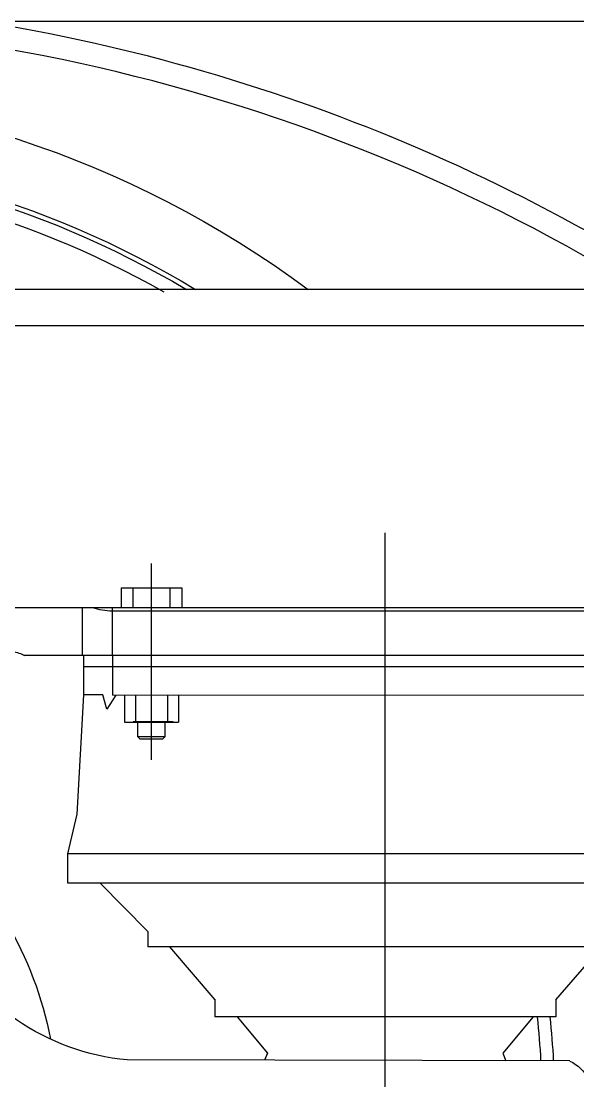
# Model space of a CAD drawing. Extents: x 39751 to 116307, y -36149 to -14965.
# Drawn here: x 111035.3 to 111280.1, y -20866.1 to -20400 of the extents above; entities that cross this region are included whole.
import ezdxf

# ---------------------------------------------------------------- set-up
doc = ezdxf.new("R2010")
doc.units = 0
doc.header["$LTSCALE"] = 1500
doc.linetypes.add('CENTER2', pattern=[0.72, 0.6, -0.05, 0.02, -0.05])
doc.linetypes.add('DASHED', pattern=[0.35, 0.3, -0.05])
for name, color, linetype in [('01', 7, 'Continuous'), ('confine7', 4, 'CENTER2'), ('confinea', 3, 'Continuous')]:
    doc.layers.add(name, color=color, linetype=linetype)
doc.layers.add('AM_0', color=7, linetype='Continuous', lineweight=30)

# ---------------------------------------------------------------- blocks, each defined once
blk = doc.blocks.new('A$C4E333B14')
at = {"layer": '01'}
for p, q in [((150.67, 904.75), (953.17, 904.75)), ((166.67, 888.75), (953.17, 888.75)), ((432.75, 773.51), (406, 773.51)), ((406, 773.51), (406, 764.7)), ((411.33, 773.51), (411.33, 764.55)), ((427.42, 764.55), (427.42, 773.51)), ((432.75, 773.51), (432.75, 764.7)), ((150.67, 764.75), (530.89, 764.75)), ((166.51, 764.7), (476.15, 764.7)), ((166.51, 764.7), (476.15, 764.7)), ((436.54, 743.75), (436.54, 764.75)), ((449.67, 743.75), (449.67, 764.75)), ((202.67, 763.25), (436.67, 763.25)), ((150.67, 743.75), (470.99, 743.75)), ((150.67, 743.75), (475.15, 743.75)), ((436.51, 743.75), (436.51, 726.29)), ((449.21, 743.75), (449.21, 726.45)), ((184.67, 738.67), (449.21, 738.67)), ((197.94, 726.13), (436.51, 726.29)), ((407.46, 726.14), (407.46, 714.39)), ((412.4, 726.13), (412.4, 714.39)), ((426.35, 726.13), (426.35, 714.39)), ((431.29, 726.14), (431.29, 714.39)), ((435.08, 726.29), (439.01, 720.07)), ((439.01, 720.07), (440.79, 726.45)), ((439.01, 720.07), (440.79, 726.45)), ((440.79, 726.45), (449.21, 726.45)), ((449.21, 726.45), (452.22, 673.91)), ((431.29, 714.39), (407.46, 714.39)), ((409.83, 714.55), (427.46, 714.55)), ((413.34, 708.07), (413.34, 714.39)), ((425.56, 714.39), (425.56, 708.07)), ((425.56, 708.07), (413.34, 708.07)), ((414.34, 707.07), (413.34, 708.07)), ((424.56, 707.07), (414.34, 707.07)), ((425.56, 708.07), (424.56, 707.07)), ((452.22, 673.91), (456.35, 656.45)), ((176.82, 656.45), (456.35, 656.45)), ((456.35, 656.45), (456.35, 643.75)), ((456.35, 643.75), (176.82, 643.75)), ((420.97, 622.35), (442.06, 643.75)), ((420.97, 622.35), (420.99, 615.51)), ((212.26, 615.51), (420.99, 615.51)), ((391.43, 592.32), (411.3, 615.51)), ((391.57, 592.53), (391.58, 584.71)), ((241.6, 584.71), (391.58, 584.71)), ((381.74, 584.71), (368.41, 568.83)), ((368.41, 568.83), (369.69, 565.67)), ((235.4, 565.34), (430.03, 565.82))]:
    blk.add_line(p, q, dxfattribs=at)
at = {"layer": '01', "color": 0}
for p, q in [((221.49, 615.51), (241.74, 592.32)), ((241.61, 592.53), (241.6, 584.71)), ((251.59, 584.71), (264.92, 568.83)), ((264.92, 568.83), (263.53, 565.41))]:
    blk.add_line(p, q, dxfattribs=at)
at = {"layer": '01'}
for centre, radius, start, end in [((616.67, 546.61), 446.21, 53.3821, 126.6179), ((616.67, 546.61), 418.58, 58.5646, 121.1719), ((616.67, 546.61), 416.51, 59.3021, 120.6979), ((616.67, 546.61), 410.63, 60.7117, 119.5723), ((436.67, 788.25), 25, 270, 289.9484), ((482.2, 730.51), 15, 97, 118.0389), ((616.67, 546.61), 155.43, 128.6752, 169.4846), ((616.67, 546.61), 446.21, 167.4257, 342.618), ((616.67, 546.61), 428.58, 168.7118, 334.4507), ((616.67, 546.61), 418.58, 168.7118, 327.0061), ((616.67, 546.61), 416.51, 168.9017, 326.821), ((420.38, 668.45), 103.09, 275.3758, 333.5755), ((616.67, 546.61), 410.63, 170.0106, 326.2836)]:
    blk.add_arc(centre, radius, start, end, dxfattribs=at)
at = {"layer": '01', "color": 0}
for centre, radius, start, end in [((616.67, 546.61), 374.44, 174.1607, 177.1328), ((616.67, 546.61), 368.89, 174.0725, 177.0896), ((243.57, 548.63), 18.6, 116.0673, 186.2366)]:
    blk.add_arc(centre, radius, start, end, dxfattribs=at)
at = {"layer": 'confine7'}
for p, q in [((316.59, 411.26), (316.59, 797.71)), ((419.37, 697.84), (419.37, 784.15))]:
    blk.add_line(p, q, dxfattribs=at)
blk = doc.blocks.new('A$C10C21AE5')
at = {"color": 7}
for radius, start, end in [(800, 52.33186, 90.00001), (810, 52.33183, 80.98757)]:
    blk.add_arc((0, -414), radius, start, end, dxfattribs=at)
at = {"color": 7, "linetype": 'DASHED'}
for end in [80.98755, 80.98754, 80.98755]:
    blk.add_arc((0, -414), 810, 52.33186, end, dxfattribs=at)
at = {"layer": 'AM_0'}
blk.add_line((0, 386), (1327.66, 386), dxfattribs=at)

msp = doc.modelspace()

# ---------------------------------------------------------------- linework, layer by layer
msp.add_line((90775.67, -20400.01), (112815.67, -20400.01))

# ---------------------------------------------------------------- block references
at = {"layer": 'AM_0'}
msp.add_blockref('A$C10C21AE5', (110889.8, -20786.01), dxfattribs=at)
at = {"layer": 'confinea', "xscale": -1}
msp.add_blockref('A$C4E333B14', (111511.98, -21422.77), dxfattribs=at)

doc.saveas('drawing.dxf')
